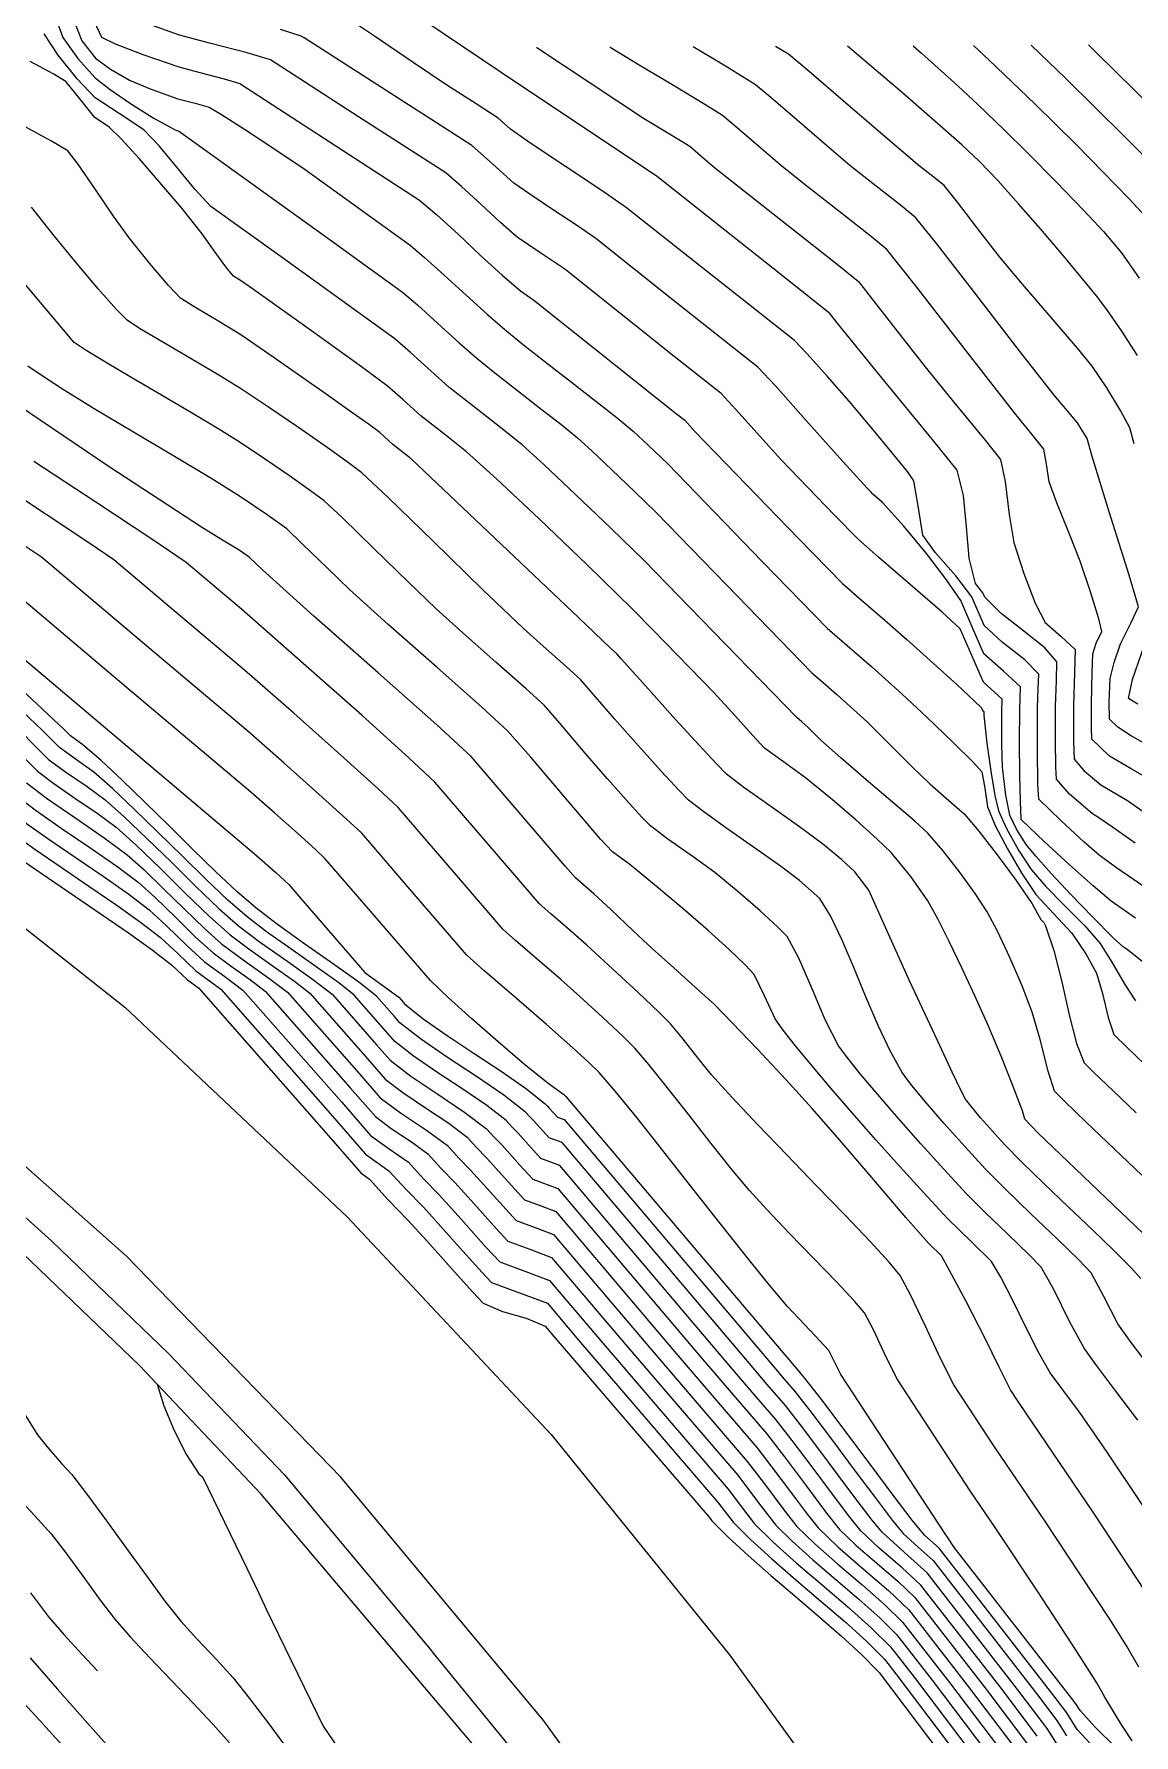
# Model space of a CAD drawing. Header units: millimetres. Extents: x -133 to 63340, y -143 to 109141.
# Drawn here: x 62507.6 to 62542.6, y 108595.9 to 108650 of the extents above; entities that cross this region are included whole.
import ezdxf

# ---------------------------------------------------------------- set-up
doc = ezdxf.new("R2010")
doc.units = ezdxf.units.MM
doc.header["$MEASUREMENT"] = 0
for name, color, linetype in [('Bâti', 7, 'Continuous'), ('curve livello 5m', 7, 'Continuous'), ('Strade', 7, 'Continuous')]:
    doc.layers.add(name, color=color, linetype=linetype)
doc.layers.add('no_plot', color=5, linetype='Continuous', plot=False)

msp = doc.modelspace()

# ---------------------------------------------------------------- linework, layer by layer
at = {"layer": 'Bâti', "color": 2, "linetype": 'Continuous'}
for p, q in [((62504.8058, 108614.6359), (62508.1498, 108611.635)), ((62508.1498, 108611.635), (62511.8536, 108608.0603)), ((62507.216, 108611.2557), (62510.9358, 108607.68)), ((62511.8536, 108608.0603), (62515.5495, 108604.1998)), ((62514.8062, 108603.5913), (62510.9358, 108607.68)), ((62520.2397, 108598.5941), (62515.5617, 108604.2082)), ((62524.2435, 108592.4401), (62514.8062, 108603.5913)), ((62520.2323, 108598.5883), (62524.8932, 108592.8955))]:
    msp.add_line(p, q, dxfattribs=at)
at = {"layer": 'curve livello 5m', "color": 2, "flags": 128}
for points in [[(62542.814, 108613.7347), (62541.9364, 108614.5709), (62541.0506, 108615.4113), (62540.3521, 108616.0821), (62540.0368, 108616.4098), (62539.837, 108617.0358), (62539.5806, 108618.0521), (62539.332, 108618.9201), (62539.0062, 108619.7511), (62538.6131, 108620.6593), (62538.2202, 108621.4954), (62537.8949, 108622.1097), (62537.5158, 108622.6895), (62537.0157, 108623.3769), (62536.4829, 108624.0549), (62536.006, 108624.6064), (62535.5918, 108624.9907), (62534.8888, 108625.5972), (62534.0525, 108626.3082), (62533.2382, 108627.0057), (62532.6012, 108627.5718), (62532.1977, 108627.9711), (62531.9992, 108628.1524), (62531.8378, 108628.2929), (62528.4345, 108631.7842), (62526.9851, 108633.2797), (62525.9272, 108634.312), (62524.8062, 108635.3841), (62523.8041, 108636.3237), (62523.1028, 108636.9583), (62522.4289, 108637.5001), (62521.5338, 108638.1947), (62520.7769, 108638.7983), (62520.2077, 108639.3017), (62519.5507, 108639.8983), (62519.0602, 108640.3273), (62515.4364, 108642.9329), (62513.2052, 108644.5424), (62512.6967, 108645.0868), (62512.1236, 108645.7858), (62511.5586, 108646.473), (62511.0747, 108646.9818), (62510.2853, 108647.4946), (62509.5201, 108647.996), (62508.9517, 108648.5952), (62508.3522, 108649.3466), (62507.9014, 108650.0249)], [(62542.6168, 108621.9053), (62541.8439, 108622.4466), (62541.2638, 108622.9365), (62540.5082, 108623.61), (62539.7101, 108624.3464), (62539.0029, 108625.0247), (62538.9808, 108625.0484), (62538.9767, 108625.0558), (62538.9749, 108625.0679), (62538.9516, 108625.603), (62538.9353, 108626.4695), (62538.928, 108627.5044), (62538.9316, 108628.5447), (62538.9316, 108628.5447), (62538.9549, 108629.2653), (62538.4197, 108629.7611), (62537.7904, 108630.3103), (62537.4358, 108631.116), (62537.0581, 108632.0035), (62536.6071, 108632.6668), (62535.9636, 108633.5065), (62535.2445, 108634.3762), (62534.5666, 108635.1291), (62534.262, 108635.3943), (62534.2085, 108635.4493), (62534.0816, 108635.5802), (62533.2099, 108636.5383), (62532.1321, 108637.7456), (62531.1592, 108638.8327), (62530.602, 108639.4304), (62527.8669, 108641.5916), (62525.4452, 108643.5206), (62524.8343, 108643.9433), (62524.0745, 108644.4452), (62523.3495, 108644.9255), (62522.8431, 108645.2831), (62522.1662, 108645.8927), (62521.5098, 108646.4812), (62516.1705, 108649.8989), (62516.0758, 108649.9604), (62515.4211, 108650.1643)], [(62543.1105, 108627.3422), (62542.4599, 108627.7201), (62542.0508, 108627.9834), (62541.7863, 108628.238), (62541.7796, 108628.7717), (62541.8039, 108629.5237), (62541.9342, 108630.0398), (62542.1322, 108630.6286), (62542.4632, 108631.284), (62542.7116, 108631.8027), (62542.41, 108632.8161), (62541.7751, 108634.8306), (62541.2335, 108636.583), (62541.0723, 108637.1618), (62540.7699, 108637.6589), (62540.4396, 108638.0512), (62540.0244, 108638.5396), (62538.91, 108639.9577), (62537.5329, 108641.7491), (62536.2995, 108643.3484), (62535.6163, 108644.1904), (62535.1346, 108644.5805), (62534.2724, 108645.2543), (62533.5309, 108645.8426), (62532.7811, 108646.4778), (62531.8531, 108647.2797), (62531.0129, 108648.0038), (62530.5266, 108648.4057), (62529.6277, 108648.9708), (62528.5459, 108649.6184)], [(62542.8688, 108646.1616), (62542.2794, 108646.758), (62542.2794, 108646.758), (62540.3869, 108648.6176), (62539.2976, 108649.6665)], [(62542.8494, 108603.2292), (62541.6891, 108604.9549), (62540.8639, 108606.1579), (62540.3334, 108606.8665), (62539.9046, 108607.4448), (62539.5423, 108608.087), (62539.1292, 108608.9019), (62538.7098, 108609.7496), (62538.3289, 108610.4904), (62538.031, 108610.9846), (62537.4136, 108611.5977), (62536.6375, 108612.3549), (62535.8838, 108613.1675), (62535.1135, 108614.0142), (62534.3492, 108614.8689), (62533.6134, 108615.7053), (62532.9288, 108616.4975), (62532.3178, 108617.2194), (62531.803, 108617.8447), (62531.4071, 108618.3473), (62531.1526, 108618.7013), (62530.8096, 108619.4366), (62530.4846, 108620.1151), (62530.2006, 108620.4237), (62529.6936, 108620.9065), (62529.0186, 108621.5148), (62528.2304, 108622.2002), (62527.3839, 108622.9142), (62526.5339, 108623.6082), (62525.9753, 108624.013), (62525.6023, 108624.4212), (62524.5674, 108625.6234), (62523.3769, 108627.0245), (62522.6439, 108627.8643), (62521.8133, 108628.6284), (62520.3979, 108629.8808), (62518.8475, 108631.2495), (62517.6121, 108632.3622), (62516.9139, 108633.0327), (62516.1108, 108633.816), (62515.6168, 108634.2826), (62514.9966, 108634.7323), (62514.1179, 108635.3236), (62513.2317, 108635.8739), (62512.0475, 108636.5832), (62510.743, 108637.3574), (62509.4965, 108638.1025), (62508.4857, 108638.7242), (62507.9666, 108639.0643), (62507.3862, 108639.4562)], [(62541.3129, 108595.5063), (62540.7634, 108596.1081), (62540.4282, 108596.6364), (62540.0592, 108597.1247), (62536.3704, 108601.8682), (62535.9056, 108602.2886), (62535.5143, 108602.7669), (62534.9091, 108603.5604), (62534.1769, 108604.5393), (62533.4047, 108605.5738), (62532.6794, 108606.5343), (62532.0882, 108607.291), (62531.9851, 108607.4111), (62531.8834, 108607.5294), (62524.5069, 108616.2319), (62524.4903, 108616.2381), (62524.47, 108616.2605), (62524.4648, 108616.2658), (62524.4598, 108616.2714), (62523.9348, 108616.6442), (62523.1818, 108617.2564), (62522.3405, 108617.9691), (62521.501, 108618.7036), (62520.753, 108619.3811), (62520.1867, 108619.923), (62517.7999, 108622.6801), (62516.8434, 108623.7933), (62516.5287, 108624.0886), (62515.9553, 108624.6058), (62515.2343, 108625.2457), (62514.4764, 108625.9091), (62510.3743, 108629.3712), (62505.5125, 108633.4745)], [(62507.1193, 108627.1537), (62507.6875, 108626.5816), (62507.6875, 108626.5816), (62508.2148, 108626.1843), (62508.9113, 108625.7063), (62509.6217, 108625.2198), (62510.1905, 108624.797), (62510.1905, 108624.797), (62510.8301, 108624.226), (62511.5892, 108623.4937), (62512.3911, 108622.7045), (62513.1591, 108621.9628), (62513.8163, 108621.3728), (62513.8163, 108621.3728), (62514.4072, 108620.9264), (62515.1501, 108620.405), (62515.8595, 108619.905), (62516.35, 108619.5225), (62516.35, 108619.5225), (62518.2011, 108617.4191), (62518.7468, 108616.7907), (62519.3055, 108616.3621), (62520.0337, 108615.8744), (62520.7698, 108615.3823), (62521.3523, 108614.9403), (62521.3523, 108614.9403), (62521.656, 108614.609), (62521.9667, 108614.2886), (62522.6696, 108613.5075), (62523.179, 108612.948), (62523.179, 108612.948), (62523.6801, 108612.7636), (62524.1743, 108612.58), (62524.1743, 108612.58), (62528.0054, 108608.0602), (62529.2778, 108606.5785), (62530.5694, 108605.0745), (62531.0518, 108604.4503), (62531.6385, 108603.6662), (62532.179, 108602.9461), (62532.5232, 108602.5143), (62532.5232, 108602.5143), (62533.151, 108601.913), (62533.9551, 108601.2182), (62534.7629, 108600.5205), (62535.4019, 108599.9108), (62535.4019, 108599.9108), (62537.2618, 108597.519), (62538.8673, 108595.3946)], [(62507.4703, 108600.4542), (62508.0438, 108599.6831), (62508.5231, 108599.1303), (62509.1062, 108598.4921), (62509.594, 108597.9733)]]:
    msp.add_lwpolyline(points, dxfattribs=at)
at = {"layer": 'no_plot', "flags": 128}
for points in [[(62508.2763, 108650.5275), (62508.4998, 108649.9176), (62508.9723, 108649.2445), (62509.5288, 108648.6278), (62509.9972, 108648.2576), (62510.6517, 108647.8091), (62511.3742, 108647.3594), (62512.0466, 108646.9853), (62512.1242, 108646.9556), (62512.1744, 108646.9419), (62512.3283, 108646.842), (62516.9212, 108643.5287), (62519.3036, 108641.8157), (62519.7747, 108641.4085), (62520.4242, 108640.821), (62521.1041, 108640.2047), (62521.6666, 108639.7111), (62522.2412, 108639.2463), (62522.9555, 108638.6883), (62523.7027, 108638.1093), (62524.3759, 108637.5818), (62524.8683, 108637.1783), (62525.3186, 108636.7708), (62525.962, 108636.1675), (62526.6818, 108635.4791), (62527.3611, 108634.8163), (62529.5893, 108632.5172), (62532.3226, 108629.7132), (62532.6775, 108629.4034), (62533.1146, 108629.0237), (62533.6496, 108628.5399), (62534.0881, 108628.1343), (62534.7383, 108627.4943), (62535.4919, 108626.739), (62536.0679, 108626.1754), (62536.6721, 108625.6522), (62537.1643, 108625.2204), (62537.6307, 108624.6742), (62538.2146, 108623.9258), (62538.8146, 108623.1092), (62539.3292, 108622.3588), (62539.6049, 108621.8623), (62539.6944, 108621.7663), (62539.7557, 108621.6663), (62540.0193, 108620.8768), (62540.2664, 108619.8772), (62540.5039, 108618.8367), (62540.739, 108617.9245), (62540.9788, 108617.3098), (62541.2761, 108617.0073), (62541.9095, 108616.4031), (62542.6331, 108615.7157)], [(62542.605, 108624.2902), (62541.8877, 108624.7977), (62541.4205, 108625.1208), (62541.4205, 108625.1208), (62541.245, 108625.2227), (62540.515, 108625.8478), (62540.0996, 108626.325), (62540.0996, 108626.325), (62540.0785, 108626.7062), (62540.0678, 108627.5619), (62540.0708, 108628.6355), (62540.0708, 108628.6355), (62540.1004, 108629.4668), (62540.1167, 108630.0563), (62540.1167, 108630.0563), (62539.7326, 108630.4993), (62539.0615, 108631.0339), (62538.3439, 108631.5949), (62537.8206, 108632.1169), (62537.8206, 108632.1169), (62537.7608, 108632.2552), (62537.5244, 108632.5517), (62537.327, 108633.3584), (62537.2357, 108634.3562), (62537.1441, 108635.352), (62536.9461, 108636.1528), (62536.9461, 108636.1528), (62536.1512, 108637.1438), (62534.5486, 108639.0925), (62533.1645, 108640.7904), (62533.1645, 108640.7904), (62532.8921, 108641.1396), (62531.0753, 108642.579), (62527.714, 108645.235), (62527.4083, 108645.4786), (62526.0372, 108646.4072), (62523.0167, 108648.4051), (62519.4266, 108650.8196)], [(62508.869, 108650.3972), (62509.0982, 108649.8104), (62509.5375, 108649.2597), (62510.0169, 108648.9102), (62510.6125, 108648.5585), (62511.2718, 108648.283), (62512.1532, 108647.9677), (62512.7001, 108647.8215), (62513.1497, 108647.6965), (62513.5406, 108647.4686), (62514.2758, 108646.9997), (62515.2123, 108646.3829), (62516.2066, 108645.7112), (62518.4061, 108644.1245), (62519.547, 108643.3042), (62520.0028, 108642.9139), (62520.628, 108642.3519), (62521.3263, 108641.717), (62522.0012, 108641.1081), (62522.5563, 108640.6239), (62523.1501, 108640.1414), (62523.8832, 108639.5657), (62524.6768, 108638.9502), (62525.4522, 108638.3482), (62526.1308, 108637.8131), (62526.6338, 108637.3983), (62527.1178, 108636.9509), (62527.737, 108636.3529), (62530.7441, 108633.2502), (62532.8075, 108631.1335), (62533.4449, 108630.577), (62534.23, 108629.895), (62535.191, 108629.026), (62535.9786, 108628.2976), (62536.7998, 108627.5067), (62537.4487, 108626.8647), (62537.7306, 108626.564), (62537.8173, 108626.0361), (62537.9025, 108625.4441), (62538.1551, 108624.8549), (62538.5453, 108624.1072), (62539.0007, 108623.3317), (62539.4489, 108622.6588), (62540.0085, 108622.0566), (62540.5913, 108621.4342), (62541.0341, 108620.7745), (62541.3742, 108620.1568), (62541.5662, 108619.512), (62541.7436, 108618.7463), (62541.9208, 108618.2099), (62542.3368, 108617.8047), (62542.9138, 108617.2507)], [(62509.4906, 108650.42), (62509.7247, 108649.9221), (62510.162, 108649.7122), (62511.0722, 108649.3632), (62512.1822, 108648.9798), (62512.8486, 108648.7957), (62513.6273, 108648.5984), (62514.1251, 108648.4512), (62519.6306, 108644.8755), (62519.8384, 108644.7425), (62520.3935, 108644.2756), (62521.0651, 108643.6582), (62521.7808, 108642.9851), (62522.4681, 108642.3515), (62523.0548, 108641.8521), (62523.4821, 108641.5627), (62528.0198, 108637.9482), (62528.2752, 108637.7464), (62528.6001, 108637.3869), (62531.8989, 108633.9833), (62533.2923, 108632.5538), (62533.8111, 108632.0971), (62534.637, 108631.3841), (62535.3454, 108630.7663), (62536.1889, 108630.0095), (62536.9401, 108629.328), (62537.4875, 108628.8232), (62537.7199, 108628.5971), (62537.7603, 108628.5037), (62537.7931, 108628.4743), (62537.7924, 108628.454), (62537.7937, 108628.3559), (62537.8851, 108627.4731), (62538.008, 108626.5769), (62538.1404, 108625.8099), (62538.2606, 108625.3147), (62538.5082, 108624.7624), (62538.8905, 108624.0738), (62539.2929, 108623.4553), (62539.7485, 108622.9286), (62540.3682, 108622.2982), (62540.9991, 108621.6581), (62541.4881, 108621.102), (62541.8635, 108620.5072), (62542.2704, 108619.792), (62542.609, 108619.2733)], [(62543.1574, 108620.2666), (62542.4496, 108620.8391), (62542.4496, 108620.8391), (62542.3127, 108620.9295), (62542.2286, 108620.9884), (62541.9197, 108621.2687), (62541.2431, 108621.9494), (62540.5597, 108622.6597), (62539.9363, 108623.3279), (62539.4398, 108623.8825), (62539.1368, 108624.2518), (62539.1368, 108624.2518), (62538.8341, 108624.7372), (62538.6186, 108625.1852), (62538.6186, 108625.1852), (62538.4919, 108625.8189), (62538.3843, 108626.7119), (62538.3843, 108626.7119), (62538.3639, 108627.4325), (62538.362, 108628.4993), (62538.362, 108628.4993), (62538.374, 108628.8698), (62537.7753, 108629.407), (62537.4076, 108630.2563), (62537.0391, 108631.1093), (62537.0391, 108631.1093), (62536.4607, 108631.6376), (62535.5349, 108632.4451), (62534.4553, 108633.3771), (62533.7772, 108633.974), (62533.7772, 108633.974), (62533.0537, 108634.7163), (62531.3409, 108636.4835), (62530.672, 108637.2222), (62529.9036, 108638.0833), (62529.4386, 108638.5884), (62529.4386, 108638.5884), (62527.9433, 108639.7699), (62524.4637, 108642.5416), (62523.6657, 108643.0799), (62522.9489, 108643.5676), (62522.9489, 108643.5676), (62522.4172, 108644.0265), (62521.7941, 108644.6077), (62521.1797, 108645.1798), (62520.6741, 108645.6119), (62520.6741, 108645.6119), (62517.9005, 108647.3872), (62515.1004, 108649.2058), (62514.3602, 108649.4248), (62513.2021, 108649.7181), (62512.2112, 108649.992), (62512.2112, 108649.992), (62511.0484, 108650.4035)], [(62542.9208, 108622.8812), (62542.0094, 108623.5103), (62541.4592, 108623.9049), (62541.4592, 108623.9049), (62540.9863, 108624.3242), (62540.2377, 108625.0134), (62540.2377, 108625.0134), (62539.5373, 108625.6873), (62539.5108, 108626.1662), (62539.4975, 108627.2413), (62539.5012, 108628.5901), (62539.5012, 108628.5901), (62539.5235, 108629.2166), (62539.5358, 108629.6608), (62539.5358, 108629.6608), (62539.0929, 108630.1237), (62538.3728, 108630.6802), (62537.8055, 108631.2136), (62537.8055, 108631.2136), (62537.4094, 108632.1294), (62536.8984, 108632.7905), (62536.257, 108633.5259), (62535.8455, 108634.0914), (62535.8455, 108634.0914), (62535.7071, 108634.956), (62535.5684, 108635.8169), (62535.5684, 108635.8169), (62535.3573, 108636.1096), (62534.8782, 108636.7083), (62534.2279, 108637.4945), (62533.5033, 108638.3494), (62533.5033, 108638.3494), (62532.8138, 108639.1375), (62532.1701, 108639.8497), (62531.7654, 108640.2724), (62531.7654, 108640.2724), (62527.7905, 108643.4133), (62526.4267, 108644.4996), (62525.759, 108644.9654), (62524.9228, 108645.5215), (62524.0515, 108646.0946), (62523.2785, 108646.6114), (62522.7372, 108646.9986), (62522.7372, 108646.9986), (62522.3455, 108647.3505), (62521.6445, 108647.8011), (62520.7102, 108648.3973), (62520.7102, 108648.3973), (62519.6398, 108649.1167), (62518.4082, 108649.9527), (62517.7387, 108650.3958)], [(62523.5637, 108649.5962), (62523.5706, 108649.5916), (62526.9699, 108647.3432), (62527.7871, 108646.8501), (62528.4354, 108646.455), (62528.7833, 108646.1597), (62529.2233, 108645.7828), (62530.3759, 108644.8636), (62531.8324, 108643.7249), (62533.1286, 108642.7086), (62533.8001, 108642.1565), (62534.2851, 108641.5439), (62535.1821, 108640.3844), (62535.9639, 108639.3828), (62536.8277, 108638.3232), (62537.8278, 108637.1071), (62538.3239, 108636.4886), (62538.4657, 108635.7911), (62538.5945, 108634.7471), (62538.7465, 108633.8569), (62539.0593, 108632.8698), (62539.4264, 108631.9277), (62539.7378, 108631.3131), (62540.253, 108630.8633), (62540.6976, 108630.4518), (62540.6772, 108629.717), (62540.6404, 108628.6809), (62540.641, 108627.5322), (62540.6618, 108626.9627), (62540.9707, 108626.6078), (62541.5136, 108626.143), (62542.3612, 108625.6507), (62542.8895, 108625.2819)], [(62543.302, 108626.1806), (62542.4721, 108626.6587), (62541.7822, 108627.0632), (62541.7822, 108627.0632), (62541.224, 108627.6004), (62541.2104, 108627.9735), (62541.21, 108628.7263), (62541.21, 108628.7263), (62541.2311, 108629.7296), (62541.2612, 108630.313), (62541.2612, 108630.313), (62541.3633, 108630.6564), (62541.5434, 108631.0213), (62541.4464, 108631.4218), (62541.1903, 108632.2501), (62540.8519, 108633.2577), (62540.8519, 108633.2577), (62540.5181, 108634.1216), (62540.1147, 108635.1198), (62539.8697, 108635.7781), (62539.8697, 108635.7781), (62539.7834, 108636.3444), (62539.7017, 108636.8245), (62539.7017, 108636.8245), (62539.3148, 108637.3012), (62538.7634, 108637.9752), (62538.7634, 108637.9752), (62537.2982, 108639.8523), (62535.6172, 108642.0254), (62534.7082, 108643.1734), (62534.7082, 108643.1734), (62534.2195, 108643.5752), (62533.2761, 108644.3149), (62532.216, 108645.1437), (62531.3771, 108645.8127), (62531.3771, 108645.8127), (62530.7128, 108646.3782), (62529.9481, 108647.0393), (62529.481, 108647.4303), (62529.481, 108647.4303), (62528.9136, 108647.787), (62527.9209, 108648.3813), (62526.8266, 108649.0344), (62525.9544, 108649.5677), (62525.9544, 108649.5677), (62525.8956, 108649.6066)], [(62542.5763, 108636.9917), (62542.4291, 108637.502), (62542.4291, 108637.502), (62542.1417, 108638.0479), (62541.7003, 108638.7735), (62541.2373, 108639.4612), (62541.2373, 108639.4612), (62540.7645, 108640.0384), (62539.9354, 108641.0071), (62539.0227, 108642.0705), (62538.2992, 108642.9321), (62538.2992, 108642.9321), (62537.6694, 108643.7381), (62536.9485, 108644.6763), (62536.5244, 108645.2073), (62536.5244, 108645.2073), (62536.1634, 108645.495), (62535.6847, 108645.8725), (62535.6847, 108645.8725), (62534.6583, 108646.742), (62533.388, 108647.8397), (62532.2379, 108648.8309), (62531.5723, 108649.3811), (62531.5723, 108649.3811), (62531.1613, 108649.6301)], [(62542.6778, 108639.8022), (62542.1813, 108640.5721), (62541.7046, 108641.2635), (62541.7046, 108641.2635), (62541.3728, 108641.6957), (62540.8781, 108642.3044), (62540.2685, 108643.0325), (62539.5924, 108643.8232), (62538.898, 108644.6195), (62538.2334, 108645.3643), (62538.2334, 108645.3643), (62537.6405, 108645.9775), (62537.0933, 108646.5044), (62535.2045, 108648.1497), (62533.4572, 108649.6404)], [(62535.5375, 108649.6497), (62535.81, 108649.4123), (62536.9611, 108648.3808), (62537.608, 108647.7728), (62538.4323, 108646.9791), (62539.1868, 108646.2377), (62540.0754, 108645.3379), (62540.9685, 108644.4142), (62541.5983, 108643.7435), (62542.172, 108643.0658), (62542.7351, 108642.2544)], [(62542.9517, 108644.2032), (62542.41, 108644.7826), (62541.5883, 108645.6325), (62540.7331, 108646.4978), (62540.7331, 108646.4978), (62539.4096, 108647.7984), (62537.9636, 108649.1907), (62537.4661, 108649.6583)], [(62543.8257, 108647.0182), (62541.3642, 108649.4369), (62541.1173, 108649.6746)], [(62542.861, 108611.882), (62541.6709, 108613.016), (62540.4696, 108614.1556), (62539.5224, 108615.0654), (62539.0948, 108615.5097), (62539.0948, 108615.5097), (62539.0193, 108615.7786), (62538.7047, 108616.6084), (62538.3373, 108617.5177), (62537.9348, 108618.4675), (62537.5147, 108619.4186), (62537.0947, 108620.332), (62536.6925, 108621.1684), (62536.3255, 108621.8888), (62536.0115, 108622.4541), (62536.0115, 108622.4541), (62535.4698, 108623.2349), (62534.8477, 108623.9924), (62534.8477, 108623.9924), (62534.4026, 108624.4223), (62533.7138, 108625.0362), (62532.9095, 108625.7227), (62532.1175, 108626.3703), (62532.1175, 108626.3703), (62531.4164, 108626.8751), (62530.8137, 108627.3151), (62530.8137, 108627.3151), (62530.4316, 108627.7255), (62529.772, 108628.456), (62529.1974, 108629.0839), (62529.1974, 108629.0839), (62527.2797, 108631.0512), (62526.6092, 108631.7431), (62525.1726, 108633.1448), (62523.6504, 108634.6007), (62522.2896, 108635.8766), (62521.3374, 108636.7383), (62521.3374, 108636.7383), (62520.6414, 108637.2902), (62519.8872, 108637.8855), (62519.8872, 108637.8855), (62519.3244, 108638.3883), (62518.8169, 108638.8388), (62518.8169, 108638.8388), (62517.9955, 108639.4447), (62516.4077, 108640.5863), (62514.5298, 108641.9213), (62514.5298, 108641.9213), (62514.1736, 108642.1687), (62513.921, 108642.3212), (62513.707, 108642.5738), (62513.3144, 108643.1312), (62512.9326, 108643.6719), (62512.9326, 108643.6719), (62512.2799, 108644.4812), (62511.5859, 108645.3068), (62510.9219, 108646.0671), (62510.3589, 108646.6807), (62509.9681, 108647.0662), (62509.9681, 108647.0662), (62509.5114, 108647.3641), (62509.046, 108647.951), (62508.5941, 108648.5138), (62508.5941, 108648.5138), (62508.1858, 108648.7577), (62507.4616, 108649.1465)], [(62542.7835, 108610.4493), (62542.4778, 108610.7884), (62541.9394, 108611.324), (62541.2452, 108611.9922), (62540.4721, 108612.729), (62539.6973, 108613.4703), (62538.9976, 108614.1522), (62538.45, 108614.7106), (62538.45, 108614.7106), (62537.6848, 108615.562), (62537.206, 108616.15), (62537.206, 108616.15), (62537.0725, 108616.4128), (62536.7856, 108617.0103), (62536.3878, 108617.8522), (62535.9219, 108618.8483), (62535.4303, 108619.9084), (62535.4303, 108619.9084), (62534.6773, 108621.5852), (62534.1281, 108622.7986), (62534.1281, 108622.7986), (62533.6895, 108623.3784), (62533.262, 108623.7719), (62532.6603, 108624.2748), (62532.6603, 108624.2748), (62531.9315, 108624.8147), (62531.0167, 108625.4582), (62530.1597, 108626.0637), (62529.6041, 108626.4896), (62529.6041, 108626.4896), (62529.3002, 108626.7987), (62528.733, 108627.4077), (62527.9828, 108628.2287), (62527.1301, 108629.1735), (62526.2552, 108630.1544), (62526.2552, 108630.1544), (62526.1242, 108630.3069), (62525.9014, 108630.5061), (62524.9092, 108631.4611), (62519.5719, 108636.5183), (62518.9975, 108636.9727), (62518.5735, 108637.3504), (62518.2481, 108637.5904), (62517.6191, 108638.0426), (62516.8752, 108638.5714), (62516.8752, 108638.5714), (62515.2204, 108639.7306), (62514.1597, 108640.4574), (62514.1597, 108640.4574), (62513.482, 108640.8681), (62512.6913, 108641.3331), (62512.2341, 108641.62), (62512.2341, 108641.62), (62511.8542, 108642.023), (62511.25, 108642.7363), (62510.6027, 108643.5459), (62510.6027, 108643.5459), (62510.1086, 108644.2344), (62509.5113, 108645.1098), (62508.9718, 108645.8951), (62508.651, 108646.3131), (62508.651, 108646.3131), (62508.1396, 108646.6193), (62507.2065, 108647.12)], [(62543.2152, 108607.4332), (62542.481, 108608.4115), (62542.0555, 108609.0102), (62542.0555, 108609.0102), (62541.6044, 108609.8718), (62541.1993, 108610.6277), (62541.1993, 108610.6277), (62540.8144, 108611.0405), (62540.1231, 108611.7125), (62539.2889, 108612.5079), (62538.4753, 108613.2909), (62537.8458, 108613.9254), (62537.8458, 108613.9254), (62537.1822, 108614.6466), (62536.5208, 108615.3885), (62535.9255, 108616.0773), (62535.4601, 108616.6392), (62535.1882, 108617.0004), (62535.1882, 108617.0004), (62534.8177, 108617.6616), (62534.433, 108618.4879), (62534.0421, 108619.406), (62533.653, 108620.3426), (62533.2735, 108621.2243), (62532.9118, 108621.9779), (62532.5757, 108622.53), (62532.5757, 108622.53), (62531.9241, 108623.1061), (62531.2807, 108623.589), (62530.4656, 108624.1659), (62529.6192, 108624.7571), (62528.8821, 108625.283), (62528.3945, 108625.6641), (62528.3945, 108625.6641), (62528.096, 108625.9714), (62527.53, 108626.5843), (62526.807, 108627.382), (62526.0376, 108628.2433), (62526.0376, 108628.2433), (62525.4392, 108628.942), (62524.9641, 108629.4927), (62524.507, 108629.9084), (62523.7694, 108630.5591), (62523.1383, 108631.1248), (62523.1383, 108631.1248), (62521.8577, 108632.3485), (62520.2753, 108633.891), (62518.8407, 108635.2859), (62518.0033, 108636.067), (62518.0033, 108636.067), (62517.5374, 108636.4219), (62516.826, 108636.9316), (62515.9619, 108637.5317), (62515.0376, 108638.158), (62514.1457, 108638.7462), (62514.1457, 108638.7462), (62513.4581, 108639.1701), (62512.574, 108639.6932), (62511.674, 108640.2215), (62510.9382, 108640.6613), (62510.5471, 108640.9189), (62510.5471, 108640.9189), (62510.1906, 108641.2788), (62509.6342, 108641.905), (62508.9513, 108642.7112), (62508.215, 108643.611), (62507.4984, 108644.518)], [(62542.6873, 108605.9446), (62541.9899, 108606.8656), (62541.3524, 108607.7098), (62540.98, 108608.2275), (62540.98, 108608.2275), (62540.5176, 108609.0834), (62540.0124, 108610.1001), (62539.6151, 108610.8061), (62539.6151, 108610.8061), (62539.2362, 108611.2037), (62538.5637, 108611.8505), (62537.8235, 108612.5586), (62537.2416, 108613.1402), (62537.2416, 108613.1402), (62536.5194, 108613.9212), (62535.7847, 108614.7348), (62535.0731, 108615.5399), (62534.4203, 108616.2953), (62533.8618, 108616.9597), (62533.4333, 108617.4919), (62533.1704, 108617.8508), (62533.1704, 108617.8508), (62532.7572, 108618.6479), (62532.3282, 108619.6566), (62531.9103, 108620.6304), (62531.5301, 108621.3225), (62531.5301, 108621.3225), (62531.2313, 108621.632), (62530.6763, 108622.1378), (62529.9729, 108622.7447), (62529.229, 108623.3571), (62529.229, 108623.3571), (62528.5477, 108623.8563), (62527.7408, 108624.4213), (62527.1849, 108624.8385), (62527.1849, 108624.8385), (62526.9168, 108625.1186), (62526.4113, 108625.6719), (62525.82, 108626.3322), (62525.82, 108626.3322), (62525.1147, 108627.1515), (62524.3035, 108628.1062), (62523.804, 108628.6785), (62523.804, 108628.6785), (62523.238, 108629.1992), (62522.2735, 108630.0526), (62521.217, 108630.9853), (62520.3752, 108631.7435), (62520.3752, 108631.7435), (62519.4861, 108632.5931), (62518.3875, 108633.664), (62517.3914, 108634.6325), (62516.8101, 108635.1748), (62516.8101, 108635.1748), (62516.3765, 108635.5014), (62515.702, 108635.9784), (62514.9119, 108636.5186), (62514.1318, 108637.0349), (62514.1318, 108637.0349), (62513.4531, 108637.4577), (62512.5892, 108637.9746), (62511.6363, 108638.5355), (62510.6907, 108639.0903), (62509.8486, 108639.589), (62509.2064, 108639.9815), (62508.8602, 108640.2178), (62508.8602, 108640.2178), (62507.2238, 108642.1496)], [(62542.9043, 108600.5349), (62542.1527, 108601.6833), (62541.2907, 108602.9854), (62541.2907, 108602.9854), (62538.908, 108606.5001), (62538.6393, 108606.9093), (62538.2824, 108607.6295), (62537.8344, 108608.5414), (62537.8344, 108608.5414), (62537.217, 108609.7357), (62536.703, 108610.7066), (62536.4468, 108611.163), (62536.4468, 108611.163), (62536.0333, 108611.5697), (62535.3088, 108612.3891), (62534.288, 108613.5836), (62533.2131, 108614.8435), (62532.3264, 108615.8587), (62532.3264, 108615.8587), (62531.4875, 108616.7771), (62530.5935, 108617.7366), (62529.79, 108618.5825), (62529.2225, 108619.1599), (62529.2225, 108619.1599), (62528.7259, 108619.6103), (62527.9251, 108620.3225), (62527.238, 108620.9397), (62527.238, 108620.9397), (62526.6312, 108621.5082), (62525.9247, 108622.1772), (62525.3819, 108622.6841), (62525.3819, 108622.6841), (62524.8007, 108623.1925), (62524.4786, 108623.5646), (62521.4838, 108627.0501), (62520.3886, 108628.0576), (62518.5222, 108629.709), (62516.4779, 108631.5137), (62514.849, 108632.981), (62514.849, 108632.981), (62514.4235, 108633.3904), (62514.1039, 108633.6124), (62513.5243, 108633.963), (62512.903, 108634.3374), (62512.903, 108634.3374), (62509.9698, 108636.2592), (62506.6899, 108638.474)], [(62542.715, 108598.0838), (62542.3526, 108598.7374), (62542.3526, 108598.7374), (62541.8159, 108599.5769), (62540.8453, 108601.06), (62539.732, 108602.7417), (62539.732, 108602.7417), (62538.1339, 108605.0991), (62536.8391, 108607.0703), (62536.4136, 108607.9031), (62535.9232, 108608.9488), (62535.462, 108609.9246), (62535.1241, 108610.548), (62535.1241, 108610.548), (62534.7776, 108610.9676), (62534.1721, 108611.6259), (62533.3795, 108612.4576), (62532.4718, 108613.3972), (62531.5209, 108614.3794), (62530.5985, 108615.339), (62529.7767, 108616.2105), (62529.1272, 108616.9287), (62529.1272, 108616.9287), (62528.6927, 108617.4633), (62528.1959, 108618.0965), (62527.8212, 108618.5507), (62527.8212, 108618.5507), (62527.4494, 108618.9201), (62526.7987, 108619.5383), (62525.994, 108620.288), (62525.1599, 108621.0519), (62525.1599, 108621.0519), (62524.6345, 108621.5125), (62524.0212, 108622.0422), (62523.6472, 108622.3752), (62523.6472, 108622.3752), (62522.8089, 108623.3435), (62520.3237, 108626.2359), (62519.5061, 108627.0032), (62518.0163, 108628.347), (62516.1428, 108630.0096), (62514.1737, 108631.7333), (62514.1737, 108631.7333), (62513.3718, 108632.4102), (62512.4213, 108633.2123), (62511.3546, 108633.9417), (62509.5494, 108635.1321), (62507.5732, 108636.4325)], [(62542.5102, 108595.7401), (62542.163, 108596.2695), (62541.6366, 108597.1358), (62541.6366, 108597.1358), (62541.3853, 108597.5899), (62540.7275, 108598.619), (62539.5379, 108600.4367), (62538.1734, 108602.4979), (62538.1734, 108602.4979), (62537.3598, 108603.698), (62535.039, 108607.2313), (62534.6811, 108607.9464), (62534.2868, 108608.7901), (62533.9924, 108609.3537), (62533.9924, 108609.3537), (62533.6731, 108609.7295), (62533.0989, 108610.3406), (62532.3737, 108611.0925), (62531.6016, 108611.8907), (62530.8865, 108612.6406), (62530.3325, 108613.2477), (62530.3325, 108613.2477), (62529.7797, 108613.9114), (62529.1192, 108614.7406), (62528.4153, 108615.6385), (62527.7323, 108616.5083), (62527.1345, 108617.2533), (62526.6862, 108617.7765), (62526.6862, 108617.7765), (62526.3157, 108618.1403), (62525.6682, 108618.7488), (62524.9378, 108619.4197), (62524.9378, 108619.4197), (62524.3352, 108619.9507), (62523.5783, 108620.6048), (62522.8901, 108621.2008), (62522.4937, 108621.5578), (62522.4937, 108621.5578), (62521.1392, 108623.1224), (62519.1636, 108625.4217), (62518.5136, 108626.0317), (62517.3293, 108627.0999), (62515.8399, 108628.4216), (62514.2746, 108629.7919), (62514.2746, 108629.7919), (62512.3726, 108631.3972), (62510.1184, 108633.2997), (62509.3182, 108633.8468), (62507.9643, 108634.7397), (62506.482, 108635.7151)], [(62541.9634, 108595.5535), (62541.3403, 108596.1658), (62540.8509, 108596.7106), (62540.8509, 108596.7106), (62540.7404, 108596.8848), (62540.6187, 108597.0458), (62536.8604, 108601.8787), (62536.6147, 108602.2542), (62536.5856, 108602.297), (62533.2389, 108607.3922), (62532.8606, 108608.1593), (62532.2756, 108608.7878), (62531.5378, 108609.5668), (62531.5378, 108609.5668), (62530.8779, 108610.3524), (62530.1036, 108611.3131), (62529.2595, 108612.382), (62528.3901, 108613.4921), (62527.5401, 108614.5762), (62526.7539, 108615.5673), (62526.0761, 108616.3984), (62525.5512, 108617.0024), (62525.5512, 108617.0024), (62525.2302, 108617.3124), (62524.7158, 108617.7875), (62524.7158, 108617.7875), (62523.8835, 108618.5208), (62522.8381, 108619.4242), (62521.8876, 108620.2474), (62521.3402, 108620.7404), (62521.3402, 108620.7404), (62519.4695, 108622.9012), (62518.0035, 108624.6075), (62517.5211, 108625.0601), (62516.6423, 108625.8529), (62515.5371, 108626.8337), (62514.3755, 108627.8505), (62511.3735, 108630.3842), (62507.8154, 108633.3871), (62507.2819, 108633.7519)], [(62503.2095, 108633.5619), (62509.3751, 108628.3582), (62514.5773, 108623.9677), (62515.2683, 108623.3587), (62515.6832, 108622.9791), (62516.1302, 108622.459), (62518.1037, 108620.1793), (62518.6412, 108619.7865), (62519.1828, 108619.3913), (62519.3262, 108619.2283), (62519.3685, 108619.1796), (62519.9614, 108618.7053), (62520.7247, 108618.1721), (62521.5761, 108617.6077), (62522.4337, 108617.0399), (62523.2151, 108616.4965), (62523.8383, 108616.0052), (62523.9031, 108615.9345), (62523.9694, 108615.8661), (62524.228, 108615.5801), (62524.4404, 108615.5015), (62531.1078, 108607.6356), (62531.4436, 108607.2446), (62531.7845, 108606.8477), (62532.318, 108606.1649), (62532.9724, 108605.2982), (62533.6692, 108604.3646), (62534.3299, 108603.4813), (62534.8761, 108602.7653), (62535.2291, 108602.3338), (62535.7005, 108601.9071), (62536.1767, 108601.4767), (62539.4997, 108597.2036), (62540.116, 108596.3881), (62540.4184, 108595.9079)], [(62542.6911, 108628.7085), (62542.3933, 108628.8916), (62542.3933, 108628.8916), (62542.5195, 108629.4979), (62542.9012, 108630.6009)], [(62539.4916, 108595.8913), (62538.3807, 108597.3613), (62535.7893, 108600.6937), (62535.1925, 108601.25), (62534.4642, 108601.8744), (62533.8762, 108602.424), (62533.8762, 108602.424), (62533.5241, 108602.8595), (62532.9718, 108603.5895), (62532.3257, 108604.4555), (62531.6919, 108605.2988), (62531.177, 108605.9611), (62531.177, 108605.9611), (62530.3607, 108606.9116), (62529.5566, 108607.8479), (62524.3073, 108614.0408), (62523.7035, 108614.264), (62523.3945, 108614.6035), (62522.9681, 108615.0773), (62522.9681, 108615.0773), (62522.7796, 108615.2718), (62522.5953, 108615.4727), (62521.9863, 108615.945), (62521.2157, 108616.4704), (62520.3958, 108617.0108), (62519.639, 108617.5284), (62519.0577, 108617.9852), (62519.0577, 108617.9852), (62518.7637, 108618.3237), (62517.7664, 108619.4569), (62517.2703, 108619.8514), (62516.5541, 108620.3637), (62515.7453, 108620.9274), (62514.9715, 108621.4763), (62514.3603, 108621.9442), (62514.3603, 108621.9442), (62513.749, 108622.4838), (62513.0466, 108623.1479), (62512.2908, 108623.8854), (62511.5193, 108624.6452), (62510.7696, 108625.3762), (62510.0794, 108626.0273), (62509.4862, 108626.5474), (62509.4862, 108626.5474), (62508.9255, 108626.946), (62508.389, 108627.3296), (62508.389, 108627.3296), (62507.8264, 108627.8991), (62506.6165, 108629.0378)], [(62540.2276, 108595.4668), (62539.8038, 108596.1397), (62539.8038, 108596.1397), (62538.9402, 108597.2824), (62535.983, 108601.0852), (62535.2641, 108601.7349), (62534.5526, 108602.3789), (62534.5526, 108602.3789), (62534.2378, 108602.7638), (62533.7508, 108603.4023), (62533.1615, 108604.19), (62532.5401, 108605.0226), (62531.9565, 108605.7955), (62531.4807, 108606.4044), (62531.4807, 108606.4044), (62530.9022, 108607.0781), (62530.3322, 108607.7417), (62524.3739, 108614.7712), (62523.9658, 108614.922), (62523.4687, 108615.4717), (62523.3413, 108615.6031), (62523.2168, 108615.7389), (62522.5276, 108616.2735), (62521.6554, 108616.868), (62520.7275, 108617.4797), (62519.871, 108618.0654), (62519.2131, 108618.5824), (62519.2131, 108618.5824), (62519.045, 108618.776), (62518.4746, 108619.4241), (62517.915, 108619.8691), (62517.1071, 108620.447), (62516.1947, 108621.0828), (62515.3218, 108621.7021), (62514.6324, 108622.2299), (62514.6324, 108622.2299), (62514.0354, 108622.7536), (62513.3557, 108623.3904), (62512.6219, 108624.1016), (62511.8622, 108624.8487), (62511.1052, 108625.593), (62510.3792, 108626.2958), (62509.7127, 108626.9185), (62509.1341, 108627.4225), (62509.1341, 108627.4225), (62508.7397, 108627.7037), (62508.5376, 108627.9083), (62507.1743, 108629.1913)], [(62507.1153, 108627.8899), (62507.6296, 108627.3671), (62508.0383, 108626.9556), (62508.5765, 108626.5592), (62509.2648, 108626.0904), (62509.8384, 108625.6722), (62510.4509, 108625.1309), (62511.1712, 108624.4441), (62511.9471, 108623.6827), (62512.7267, 108622.9175), (62513.4578, 108622.2191), (62514.0883, 108621.6585), (62514.781, 108621.1352), (62515.6517, 108620.5241), (62516.4832, 108619.938), (62517.0582, 108619.4897), (62518.4824, 108617.8714), (62518.9023, 108617.3879), (62519.5608, 108616.8827), (62520.4193, 108616.3078), (62521.2871, 108615.7276), (62521.9738, 108615.2065), (62522.2178, 108614.9404), (62522.4674, 108614.683), (62523.032, 108614.0555), (62523.4413, 108613.606), (62524.2408, 108613.3104), (62528.781, 108607.9541), (62529.8193, 108606.7451), (62530.8732, 108605.5178), (62531.4476, 108604.7746), (62532.1461, 108603.8408), (62532.7898, 108602.9833), (62533.1997, 108602.4691), (62533.7222, 108601.9687), (62534.3914, 108601.3904), (62535.0638, 108600.8097), (62535.5956, 108600.3022), (62537.8213, 108597.4402), (62539.1794, 108595.6429)], [(62507.3368, 108626.2075), (62508.0122, 108625.6987), (62508.9043, 108625.0865), (62509.8141, 108624.4634), (62510.5427, 108623.9219), (62511.0721, 108623.4491), (62511.7006, 108622.8429), (62512.3644, 108622.1896), (62513.0002, 108621.5755), (62513.5443, 108621.0871), (62514.2321, 108620.5766), (62515.0525, 108620.0031), (62515.6419, 108619.5554), (62517.9199, 108616.9668), (62518.5914, 108616.1935), (62519.2405, 108615.7113), (62520.0585, 108615.1694), (62520.7308, 108614.6741), (62521.0943, 108614.2777), (62521.4661, 108613.8942), (62521.9929, 108613.312), (62522.5957, 108612.6365), (62522.9168, 108612.29), (62523.5163, 108612.0694), (62524.1078, 108611.8497), (62527.2298, 108608.1664), (62528.7364, 108606.412), (62530.2657, 108604.6312), (62530.8109, 108603.92), (62531.434, 108603.0861), (62531.8467, 108602.5594), (62532.4103, 108602.0099), (62533.1314, 108601.3768), (62533.9068, 108600.7145), (62534.6335, 108600.0772), (62535.2081, 108599.5193), (62536.7023, 108597.5979), (62538.5551, 108595.1462)], [(62506.9861, 108625.8335), (62507.6159, 108625.3508), (62508.4459, 108624.7731), (62509.3519, 108624.158), (62510.2096, 108623.5633), (62510.8948, 108623.0467), (62511.4332, 108622.5595), (62512.0745, 108621.9338), (62512.7203, 108621.3032), (62513.2723, 108620.8014), (62513.8171, 108620.3971), (62514.4669, 108619.9428), (62514.9337, 108619.5882), (62517.6386, 108616.5145), (62518.436, 108615.5963), (62518.9437, 108615.2191), (62519.5835, 108614.7953), (62520.1093, 108614.4079), (62520.5325, 108613.9463), (62520.9654, 108613.4998), (62521.5788, 108612.822), (62522.2807, 108612.0354), (62522.6545, 108611.632), (62523.3526, 108611.3751), (62524.0412, 108611.1193), (62526.4542, 108608.2725), (62528.1949, 108606.2455), (62529.9619, 108604.188), (62530.6231, 108603.3169), (62531.1703, 108602.6045), (62531.6916, 108602.0892), (62532.3518, 108601.5002), (62533.0824, 108600.8737), (62533.8152, 108600.2455), (62534.482, 108599.6515), (62535.0144, 108599.1278), (62536.1428, 108597.6768), (62538.2429, 108594.8978)], [(62506.8611, 108624.6333), (62507.6011, 108624.1038), (62508.4431, 108623.5255), (62509.3254, 108622.927), (62510.1866, 108622.3369), (62510.965, 108621.7838), (62511.5991, 108621.2963), (62512.1594, 108620.7678), (62512.7283, 108620.23), (62513.5173, 108619.6538), (62517.076, 108615.6099), (62518.1251, 108614.4018), (62518.8664, 108613.8754), (62519.409, 108613.2836), (62519.9641, 108612.7111), (62520.5226, 108612.0968), (62521.2199, 108611.3156), (62521.8308, 108610.6333), (62522.13, 108610.316), (62523.0252, 108609.9865), (62523.9082, 108609.6585), (62524.903, 108608.4849), (62527.1121, 108605.9125), (62529.3544, 108603.3014), (62529.8173, 108602.6948), (62530.3638, 108602.1488), (62531.0469, 108601.5304), (62531.8126, 108600.8681), (62532.6073, 108600.19), (62533.3771, 108599.5246), (62534.0683, 108598.9001), (62534.627, 108598.3448), (62535.0238, 108597.8345), (62537.6185, 108594.4011)], [(62507.2342, 108624.9945), (62508.0141, 108624.4439), (62508.8901, 108623.8468), (62509.7775, 108623.2428), (62510.5914, 108622.6712), (62511.247, 108622.1715), (62511.7968, 108621.6649), (62512.4385, 108621.0351), (62513.0003, 108620.5157), (62513.6452, 108620.0477), (62514.2255, 108619.621), (62517.3573, 108616.0622), (62518.2806, 108614.9991), (62518.8768, 108614.5745), (62519.4878, 108614.1417), (62519.9708, 108613.615), (62520.4648, 108613.1054), (62521.1648, 108612.3319), (62521.9657, 108611.4344), (62522.3922, 108610.974), (62523.1889, 108610.6808), (62523.9747, 108610.3889), (62525.6786, 108608.3787), (62527.6535, 108606.079), (62529.6582, 108603.7447), (62530.1154, 108603.1423), (62530.4938, 108602.6496), (62531.0806, 108602.0696), (62531.8237, 108601.4067), (62532.6461, 108600.7015), (62533.4709, 108599.9944), (62534.2214, 108599.3258), (62534.8207, 108598.7363), (62535.5833, 108597.7556), (62537.9307, 108594.6495)], [(62507.2015, 108623.7562), (62508.0112, 108623.1951), (62508.876, 108622.6071), (62509.7491, 108622.0141), (62510.5838, 108621.4376), (62511.3334, 108620.8994), (62511.9513, 108620.4212), (62511.9513, 108620.4212), (62512.4562, 108619.9443), (62512.8091, 108619.6866), (62516.7948, 108615.1576), (62517.9697, 108613.8046), (62518.2449, 108613.6092), (62518.8472, 108612.9522), (62519.4635, 108612.3167), (62520.0834, 108611.6349), (62520.8574, 108610.7676), (62521.5356, 108610.0102), (62521.8677, 108609.6579), (62521.8677, 108609.6579), (62522.4832, 108609.4008), (62523.2382, 108609.1839), (62523.8416, 108608.9282), (62523.8416, 108608.9282), (62524.1274, 108608.591), (62526.5706, 108605.746), (62529.0507, 108602.8581), (62529.1409, 108602.7399), (62529.6576, 108602.2192), (62530.2951, 108601.6345), (62531.0135, 108601.0069), (62531.7734, 108600.357), (62532.5349, 108599.7058), (62533.2585, 108599.0743), (62533.9045, 108598.4831), (62534.4333, 108597.9533), (62534.4333, 108597.9533), (62534.4644, 108597.9134), (62537.273, 108594.1969)], [(62511.4954, 108607.0888), (62511.7074, 108606.402), (62512.0402, 108605.6089), (62512.4317, 108604.8431), (62512.8197, 108604.2382), (62512.9395, 108604.1366), (62514.3469, 108601.2308), (62514.7161, 108600.4577), (62514.9852, 108599.8944), (62515.3509, 108599.1287), (62516.7797, 108596.2078), (62517.1163, 108595.7136), (62517.6126, 108595.0445), (62517.8794, 108594.7024)], [(62507.2293, 108606.2053), (62507.6901, 108605.4742), (62507.9954, 108605.0986), (62508.4568, 108604.56), (62508.7771, 108604.2105), (62509.2934, 108603.5508), (62509.8881, 108602.7437), (62510.521, 108601.8645), (62511.152, 108600.9882), (62511.7409, 108600.1899), (62512.2474, 108599.5448), (62512.7553, 108598.9866), (62513.386, 108598.3266), (62513.91, 108597.7527), (62514.4359, 108597.0941), (62515.0452, 108596.2864), (62515.6941, 108595.4072)], [(62507.223, 108603.3152), (62507.7079, 108602.7877), (62508.1237, 108602.3324), (62508.5935, 108601.7209), (62509.1398, 108600.9655), (62509.6835, 108600.214), (62510.1456, 108599.614), (62510.6375, 108599.0553), (62511.2599, 108598.3892), (62511.9497, 108597.6674), (62512.6439, 108596.9412), (62513.2795, 108596.2622), (62513.7934, 108595.682)], [(62507.4568, 108598.3789), (62508.3167, 108597.3949), (62509.3739, 108596.1977), (62510.5707, 108594.8527)], [(62508.5639, 108595.5064), (62507.7592, 108596.3881), (62507.0033, 108597.2215)]]:
    msp.add_lwpolyline(points, dxfattribs=at)
at = {"layer": 'Strade', "color": 2, "linetype": 'Continuous', "flags": 128}
for points in [[(62464.4677, 108651.262), (62471.857, 108648.312), (62479.1088, 108645.2384), (62485.7892, 108641.9907), (62486.3476, 108641.4817), (62486.6833, 108640.8962), (62487.5489, 108637.183), (62488.2704, 108635.4952), (62489.821, 108633.7921), (62495.0278, 108630.4954), (62502.559, 108625.335), (62510.468, 108619.0753), (62517.5419, 108612.4128), (62524.0329, 108605.4817), (62529.6982, 108598.483), (62533.9042, 108592.6897), (62535.3463, 108590.6552), (62536.9726, 108588.3374), (62542.0625, 108581.2281), (62547.3801, 108573.9701), (62554.1188, 108564.6268), (62559.2633, 108557.7997), (62561.2933, 108555.2813)], [(62556.7195, 108550.6088), (62553.759, 108554.4898), (62548.8865, 108560.8774), (62542.3941, 108570.085), (62537.0806, 108577.6208), (62532.0212, 108584.8562), (62528.9927, 108589.1957), (62523.7946, 108596.3826), (62517.3389, 108604.1338), (62510.5164, 108611.1564), (62502.8499, 108617.9632), (62495.4035, 108623.636), (62486.9167, 108629.1721), (62478.2718, 108633.8125), (62469.2277, 108637.8601), (62461.588, 108640.675), (62453.8575, 108643.0115), (62446.5715, 108644.79)]]:
    msp.add_lwpolyline(points, dxfattribs=at)

doc.saveas('drawing.dxf')
